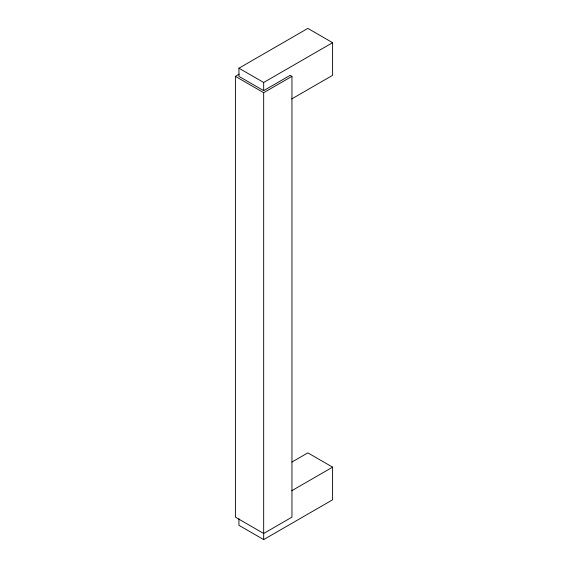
<?xml version="1.0" encoding="UTF-8"?>
<svg xmlns="http://www.w3.org/2000/svg" width="568" height="568" viewBox="0 0 568 568"><rect width="100%" height="100%" fill="white"/><g stroke="black" fill="none" stroke-linecap="round" stroke-linejoin="round"><path stroke-width="0.85" d="M239.22 74.152L235.4 76.353L235.4 517.15L263.673 533.48L291.952 517.15L291.952 76.353L290.184 75.338L263.673 90.639L238.936 76.353L238.936 68.195L307.856 28.4L332.599 42.685L332.599 75.338L291.704 98.953M238.936 68.195L263.673 82.481L332.599 42.685M235.4 76.353L263.673 92.683L291.952 76.353M291.952 462.054L307.856 452.873L332.599 467.152L332.599 499.805L263.673 539.6L238.936 525.315L238.936 518.783M291.704 490.766L332.599 467.152M263.673 82.481L263.673 90.639M263.673 92.683L263.673 539.6"/></g></svg>
